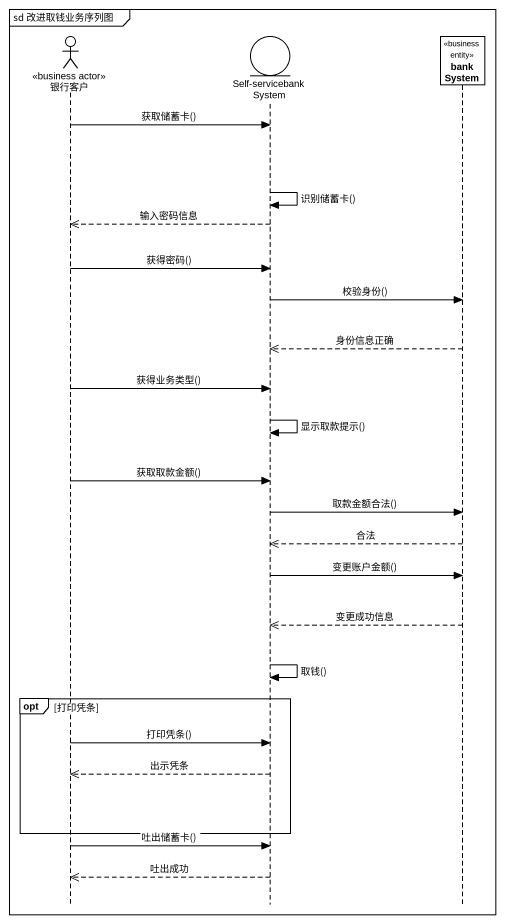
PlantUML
@startuml
mainframe sd 改进取钱业务序列图
hide footbox
actor 银行客户 <<business actor>>
entity "Self-servicebankSystem" as Self_servicebankSystem
participant bankSystem <<business entity>>

银行客户 -> Self_servicebankSystem : 获取储蓄卡()
Self_servicebankSystem -> Self_servicebankSystem : 识别储蓄卡()
Self_servicebankSystem -->> 银行客户 : 输入密码信息
银行客户 -> Self_servicebankSystem : 获得密码()
Self_servicebankSystem -> bankSystem : 校验身份()
bankSystem -->> Self_servicebankSystem : 身份信息正确
银行客户 -> Self_servicebankSystem : 获得业务类型()
Self_servicebankSystem -> Self_servicebankSystem : 显示取款提示()
银行客户 -> Self_servicebankSystem : 获取取款金额()
Self_servicebankSystem -> bankSystem : 取款金额合法()
bankSystem -->> Self_servicebankSystem : 合法
Self_servicebankSystem -> bankSystem : 变更账户金额()
bankSystem -->> Self_servicebankSystem : 变更成功信息
Self_servicebankSystem -> Self_servicebankSystem : 取钱()
opt 打印凭条
  银行客户 -> Self_servicebankSystem : 打印凭条()
  Self_servicebankSystem -->> 银行客户 : 出示凭条
end
银行客户 -> Self_servicebankSystem : 吐出储蓄卡()
Self_servicebankSystem -->> 银行客户 : 吐出成功
@enduml
